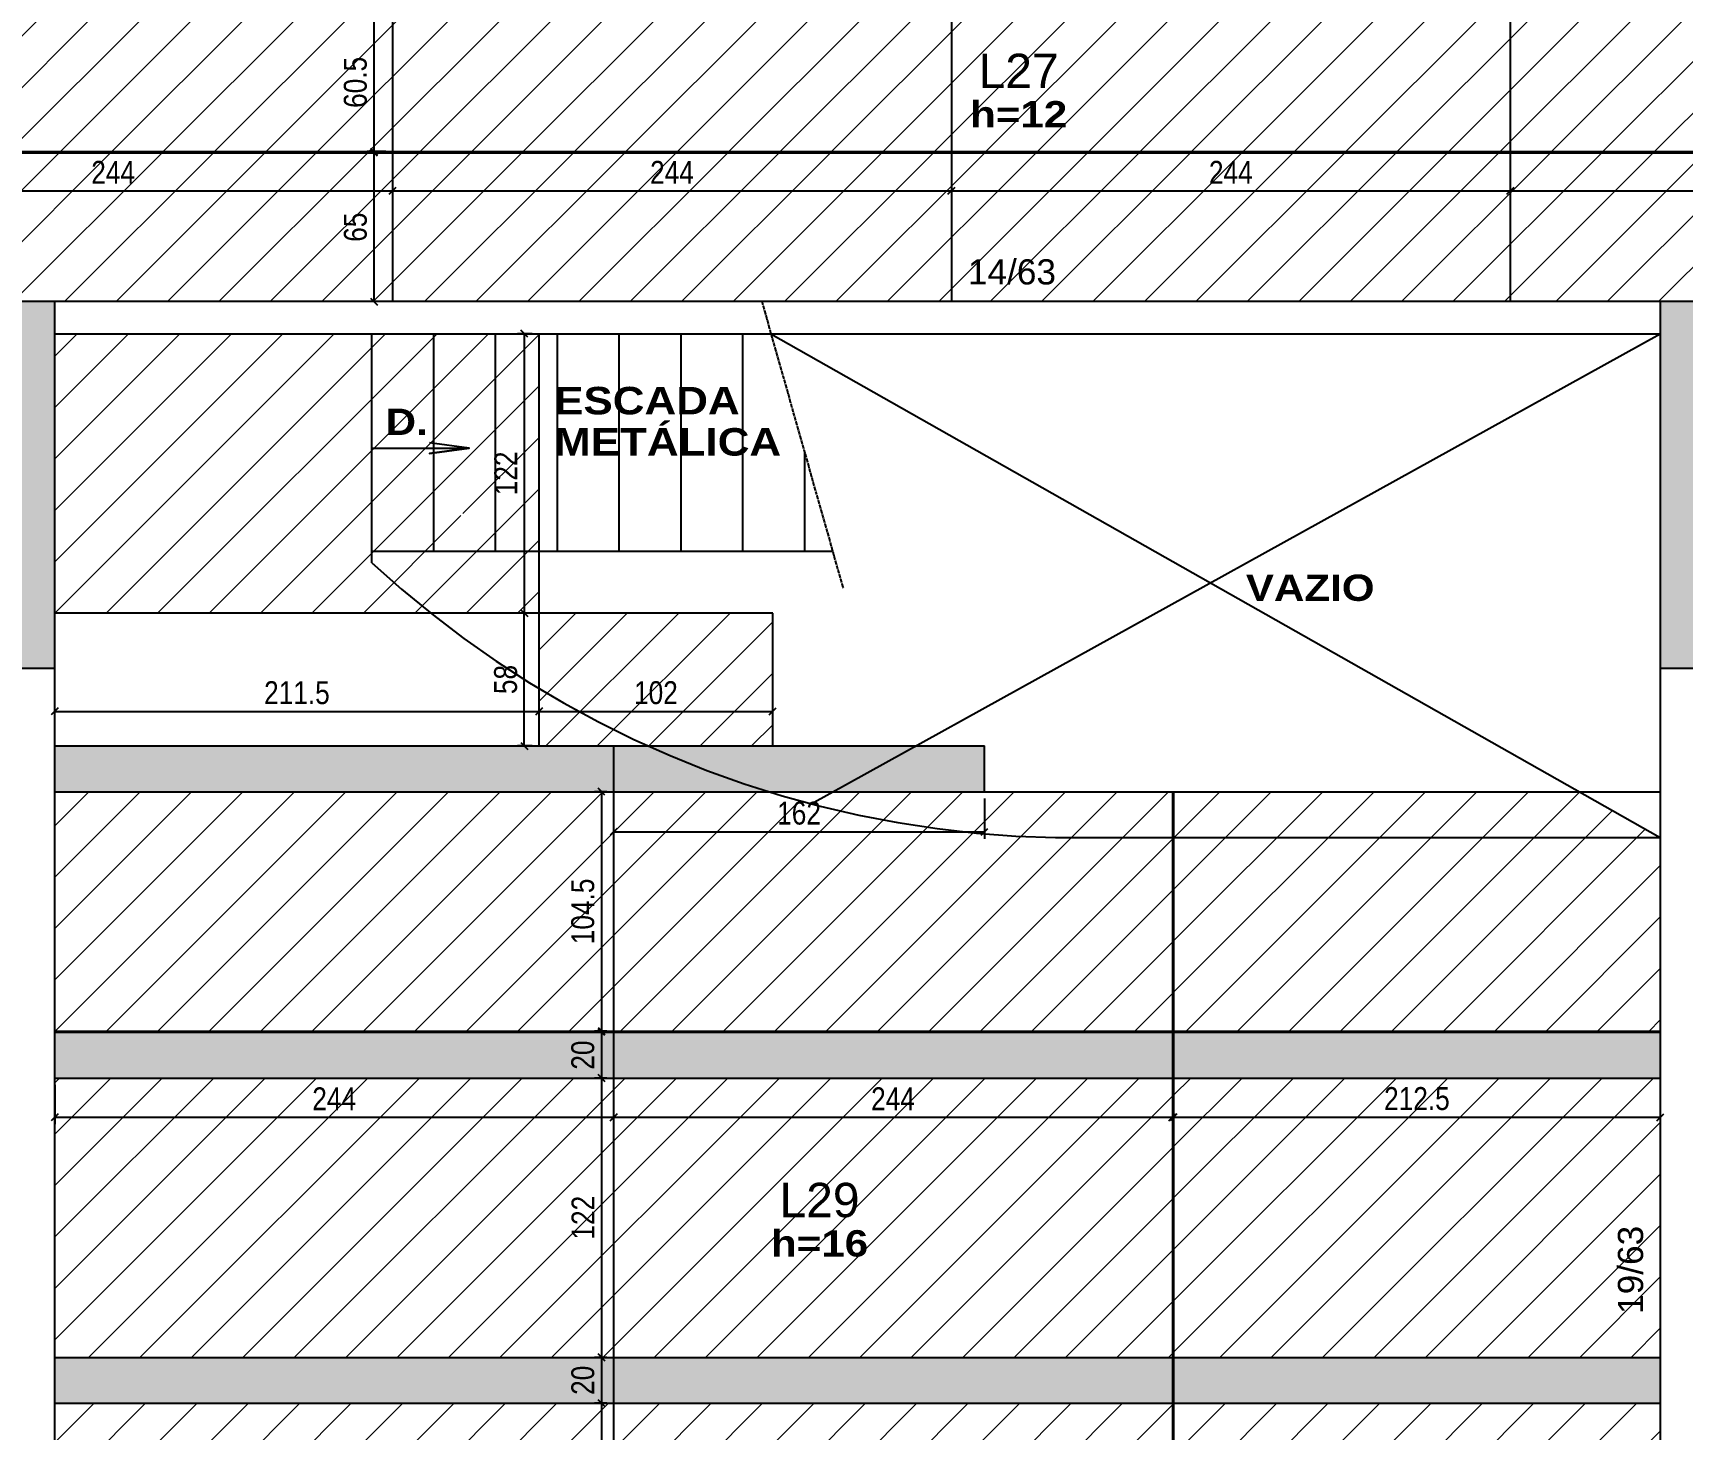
# Model space of a CAD drawing. Extents: x 4150 to 8661, y -614 to 3008.
# Drawn here: x 5105 to 5825, y 973 to 1583 of the extents above; entities that cross this region are included whole.
import ezdxf

# ---------------------------------------------------------------- set-up
doc = ezdxf.new("R2010")
doc.units = 0
doc.header["$PDMODE"] = 34
for name, pattern in [('ESTILO_TQS_0002', [0.4, 0.1, -0.3]), ('ESTILO_TQS_0006', [0.3, 0.2, -0.1]), ('ESTILO_TQS_0007', [2.1, 1.5, -0.2, 0.2, -0.2])]:
    doc.linetypes.add(name, pattern=pattern)
for name, color, linetype in [('COTA', 241, 'Continuous'), ('MTH-230', 1, 'Continuous'), ('MTH-COTAS7', 31, 'Continuous'), ('MTH-DIM-VIGA', 3, 'Continuous'), ('MTH-EIXO-217', 8, 'Continuous'), ('MTH-FACE-VIGA', 7, 'Continuous'), ('MTH-PILAR-SEGUE', 5, 'Continuous'), ('MTH-SOMBRA25', 253, 'Continuous'), ('MTH-TIT1-VIGA', 5, 'Continuous'), ('MTH-TXT-NEGRITO', 5, 'Continuous'), ('MTH-VIGA-INVERTIDA', 7, 'ESTILO_TQS_0002'), ('Painéis', 200, 'Continuous')]:
    doc.layers.add(name, color=color, linetype=linetype)
doc.layers.add('Hachura', color=251, linetype='Continuous', lineweight=9)
doc.styles.add('COTA TECNICA', font='techl___.ttf', dxfattribs={"height": 10})
doc.styles.add('TQS_ARIAL', font='arial.ttf')
doc.styles.add('TQS_ARIAL_BLACK', font='ariblk.ttf')
doc.dimstyles.new('PAINEL', dxfattribs={"dimtxt": 10, "dimasz": 3, "dimexe": 3, "dimexo": 3, "dimgap": 3, "dimtad": 1, "dimdec": 1, "dimzin": 12, "dimdsep": 46, "dimtxsty": 'COTA TECNICA', "dimblk1": 'OBLIQUE', "dimblk2": 'OBLIQUE', "dimsah": 1, "dimcen": 0.9, "dimclrd": 4, "dimclre": 4, "dimclrt": 240, "dimadec": 1, "dimazin": 3, "dimtfac": 1, "dimtdec": 1, "dimtmove": 0, "dimatfit": 3, "dimfxl": 1, "dimtolj": 1, "dimtzin": 12, "dimarcsym": 0})
pattern_1 = [(45, (-410.075, 0), (-11.22532, 11.22532), [])]

# ---------------------------------------------------------------- blocks, each defined once
blk = doc.blocks.new('_Oblique')
at = {"color": 0, "linetype": 'ByBlock', "lineweight": -2}
blk.add_line((-0.5, -0.5), (0.5, 0.5), dxfattribs=at)
blk = doc.blocks.new('*D1082')
at = {"layer": 'COTA', "color": 4, "lineweight": -2, "transparency": 16777216}
for p, q in [((5018.16, 1527.48), (5018.16, 1510.87)), ((5262.16, 1525.48), (5262.16, 1510.87)), ((5018.16, 1513.87), (5262.16, 1513.87))]:
    blk.add_line(p, q, dxfattribs=at)
at = {"layer": 'Defpoints', "color": 0, "transparency": 16777216}
for p in [(5018.16, 1530.48), (5262.16, 1528.48), (5262.16, 1513.87)]:
    blk.add_point(p, dxfattribs=at)
at = {"layer": 'COTA', "color": 4, "lineweight": -2, "transparency": 16777216, "xscale": 3, "yscale": 3, "zscale": 3, "rotation": 180}
blk.add_blockref('_Oblique', (5018.16, 1513.87), dxfattribs=at)
at = {"layer": 'COTA', "color": 4, "lineweight": -2, "transparency": 16777216, "xscale": 3, "yscale": 3, "zscale": 3}
blk.add_blockref('_Oblique', (5262.16, 1513.87), dxfattribs=at)
at = {"layer": 'COTA', "color": 240, "transparency": 16777216, "insert": (5140.16, 1521.94), "char_height": 10, "attachment_point": 5, "style": 'COTA TECNICA'}
blk.add_mtext('\\A1;244', dxfattribs=at)
blk = doc.blocks.new('*D1083')
at = {"layer": 'COTA', "color": 4, "lineweight": -2, "transparency": 16777216}
for p, q in [((5262.16, 1525.48), (5262.16, 1510.87)), ((5262.16, 1513.87), (5506.16, 1513.87))]:
    blk.add_line(p, q, dxfattribs=at)
at = {"layer": 'Defpoints', "color": 0, "transparency": 16777216}
for p in [(5262.16, 1528.48), (5506.16, 1513.87), (5506.16, 1513.87)]:
    blk.add_point(p, dxfattribs=at)
at = {"layer": 'COTA', "color": 4, "lineweight": -2, "transparency": 16777216, "xscale": 3, "yscale": 3, "zscale": 3, "rotation": 180}
blk.add_blockref('_Oblique', (5262.16, 1513.87), dxfattribs=at)
at = {"layer": 'COTA', "color": 4, "lineweight": -2, "transparency": 16777216, "xscale": 3, "yscale": 3, "zscale": 3}
blk.add_blockref('_Oblique', (5506.16, 1513.87), dxfattribs=at)
at = {"layer": 'COTA', "color": 240, "transparency": 16777216, "insert": (5384.16, 1521.94), "char_height": 10, "attachment_point": 5, "style": 'COTA TECNICA'}
blk.add_mtext('\\A1;244', dxfattribs=at)
blk = doc.blocks.new('*D1084')
at = {"layer": 'COTA', "color": 4, "lineweight": -2, "transparency": 16777216}
blk.add_line((5506.16, 1513.87), (5750.16, 1513.87), dxfattribs=at)
at = {"layer": 'Defpoints', "color": 0, "transparency": 16777216}
for p in [(5506.16, 1513.87), (5750.16, 1513.87), (5750.16, 1513.87)]:
    blk.add_point(p, dxfattribs=at)
at = {"layer": 'COTA', "color": 4, "lineweight": -2, "transparency": 16777216, "xscale": 3, "yscale": 3, "zscale": 3, "rotation": 180}
blk.add_blockref('_Oblique', (5506.16, 1513.87), dxfattribs=at)
at = {"layer": 'COTA', "color": 4, "lineweight": -2, "transparency": 16777216, "xscale": 3, "yscale": 3, "zscale": 3}
blk.add_blockref('_Oblique', (5750.16, 1513.87), dxfattribs=at)
at = {"layer": 'COTA', "color": 240, "transparency": 16777216, "insert": (5628.16, 1521.94), "char_height": 10, "attachment_point": 5, "style": 'COTA TECNICA'}
blk.add_mtext('\\A1;244', dxfattribs=at)
blk = doc.blocks.new('*D1085')
at = {"layer": 'COTA', "color": 4, "lineweight": -2, "transparency": 16777216}
for p, q in [((5750.16, 1513.87), (5994.16, 1513.87)), ((5994.16, 1515.98), (5994.16, 1510.87))]:
    blk.add_line(p, q, dxfattribs=at)
at = {"layer": 'Defpoints', "color": 0, "transparency": 16777216}
for p in [(5750.16, 1513.87), (5994.16, 1518.98), (5994.16, 1513.87)]:
    blk.add_point(p, dxfattribs=at)
at = {"layer": 'COTA', "color": 4, "lineweight": -2, "transparency": 16777216, "xscale": 3, "yscale": 3, "zscale": 3, "rotation": 180}
blk.add_blockref('_Oblique', (5750.16, 1513.87), dxfattribs=at)
at = {"layer": 'COTA', "color": 4, "lineweight": -2, "transparency": 16777216, "xscale": 3, "yscale": 3, "zscale": 3}
blk.add_blockref('_Oblique', (5994.16, 1513.87), dxfattribs=at)
at = {"layer": 'COTA', "color": 240, "transparency": 16777216, "insert": (5872.16, 1521.94), "char_height": 10, "attachment_point": 5, "style": 'COTA TECNICA'}
blk.add_mtext('\\A1;244', dxfattribs=at)
blk = doc.blocks.new('*D1086')
at = {"layer": 'COTA', "color": 4, "lineweight": -2, "transparency": 16777216}
for p, q in [((5259.16, 1530.48), (5251.07, 1530.48)), ((5254.07, 1465.48), (5254.07, 1530.48)), ((5259.16, 1465.48), (5251.07, 1465.48))]:
    blk.add_line(p, q, dxfattribs=at)
at = {"layer": 'Defpoints', "color": 0, "transparency": 16777216}
for p in [(5254.07, 1530.48), (5262.16, 1530.48), (5262.16, 1465.48)]:
    blk.add_point(p, dxfattribs=at)
at = {"layer": 'COTA', "color": 4, "lineweight": -2, "transparency": 16777216, "xscale": 3, "yscale": 3, "zscale": 3}
for p, rotation in [((5254.07, 1530.48), 90), ((5254.07, 1465.48), 270)]:
    blk.add_blockref('_Oblique', p, dxfattribs=dict(at, rotation=rotation))
at = {"layer": 'COTA', "color": 240, "transparency": 16777216, "insert": (5245.96, 1497.98), "char_height": 10, "attachment_point": 5, "rotation": 90, "style": 'COTA TECNICA'}
blk.add_mtext('\\A1;65', dxfattribs=at)
blk = doc.blocks.new('*D1087')
at = {"layer": 'COTA', "color": 4, "lineweight": -2, "transparency": 16777216}
for p, q in [((5259.16, 1591.48), (5251.07, 1591.48)), ((5254.07, 1530.98), (5254.07, 1591.48)), ((5259.16, 1530.98), (5251.07, 1530.98))]:
    blk.add_line(p, q, dxfattribs=at)
at = {"layer": 'Defpoints', "color": 0, "transparency": 16777216}
for p in [(5254.07, 1591.48), (5262.16, 1591.48), (5262.16, 1530.98)]:
    blk.add_point(p, dxfattribs=at)
at = {"layer": 'COTA', "color": 4, "lineweight": -2, "transparency": 16777216, "xscale": 3, "yscale": 3, "zscale": 3}
for p, rotation in [((5254.07, 1591.48), 90), ((5254.07, 1530.98), 270)]:
    blk.add_blockref('_Oblique', p, dxfattribs=dict(at, rotation=rotation))
at = {"layer": 'COTA', "color": 240, "transparency": 16777216, "insert": (5245.96, 1561.23), "char_height": 10, "attachment_point": 5, "rotation": 90, "style": 'COTA TECNICA'}
blk.add_mtext('\\A1;60.5', dxfattribs=at)
blk = doc.blocks.new('*D1204')
at = {"layer": 'COTA', "color": 4, "lineweight": -2, "transparency": 16777216}
for p, q in [((5114.66, 1123.48), (5114.66, 1106.33)), ((5358.66, 1123.48), (5358.66, 1106.33)), ((5114.66, 1109.33), (5358.66, 1109.33))]:
    blk.add_line(p, q, dxfattribs=at)
at = {"layer": 'Defpoints', "color": 0, "transparency": 16777216}
for p in [(5114.66, 1126.48), (5358.66, 1126.48), (5358.66, 1109.33)]:
    blk.add_point(p, dxfattribs=at)
at = {"layer": 'COTA', "color": 4, "lineweight": -2, "transparency": 16777216, "xscale": 3, "yscale": 3, "zscale": 3, "rotation": 180}
blk.add_blockref('_Oblique', (5114.66, 1109.33), dxfattribs=at)
at = {"layer": 'COTA', "color": 4, "lineweight": -2, "transparency": 16777216, "xscale": 3, "yscale": 3, "zscale": 3}
blk.add_blockref('_Oblique', (5358.66, 1109.33), dxfattribs=at)
at = {"layer": 'COTA', "color": 240, "transparency": 16777216, "insert": (5236.66, 1117.4), "char_height": 10, "attachment_point": 5, "style": 'COTA TECNICA'}
blk.add_mtext('\\A1;244', dxfattribs=at)
blk = doc.blocks.new('*D1205')
at = {"layer": 'COTA', "color": 4, "lineweight": -2, "transparency": 16777216}
for p, q in [((5358.66, 1123.48), (5358.66, 1106.33)), ((5602.66, 1123.48), (5602.66, 1106.33)), ((5358.66, 1109.33), (5602.66, 1109.33))]:
    blk.add_line(p, q, dxfattribs=at)
at = {"layer": 'Defpoints', "color": 0, "transparency": 16777216}
for p in [(5358.66, 1126.48), (5602.66, 1126.48), (5602.66, 1109.33)]:
    blk.add_point(p, dxfattribs=at)
at = {"layer": 'COTA', "color": 4, "lineweight": -2, "transparency": 16777216, "xscale": 3, "yscale": 3, "zscale": 3, "rotation": 180}
blk.add_blockref('_Oblique', (5358.66, 1109.33), dxfattribs=at)
at = {"layer": 'COTA', "color": 4, "lineweight": -2, "transparency": 16777216, "xscale": 3, "yscale": 3, "zscale": 3}
blk.add_blockref('_Oblique', (5602.66, 1109.33), dxfattribs=at)
at = {"layer": 'COTA', "color": 240, "transparency": 16777216, "insert": (5480.66, 1117.4), "char_height": 10, "attachment_point": 5, "style": 'COTA TECNICA'}
blk.add_mtext('\\A1;244', dxfattribs=at)
blk = doc.blocks.new('*D1206')
at = {"layer": 'COTA', "color": 4, "lineweight": -2, "transparency": 16777216}
for p, q in [((5603.16, 1123.48), (5603.16, 1106.33)), ((5815.66, 1123.48), (5815.66, 1106.33)), ((5603.16, 1109.33), (5815.66, 1109.33))]:
    blk.add_line(p, q, dxfattribs=at)
at = {"layer": 'Defpoints', "color": 0, "transparency": 16777216}
for p in [(5603.16, 1126.48), (5815.66, 1126.48), (5815.66, 1109.33)]:
    blk.add_point(p, dxfattribs=at)
at = {"layer": 'COTA', "color": 4, "lineweight": -2, "transparency": 16777216, "xscale": 3, "yscale": 3, "zscale": 3, "rotation": 180}
blk.add_blockref('_Oblique', (5603.16, 1109.33), dxfattribs=at)
at = {"layer": 'COTA', "color": 4, "lineweight": -2, "transparency": 16777216, "xscale": 3, "yscale": 3, "zscale": 3}
blk.add_blockref('_Oblique', (5815.66, 1109.33), dxfattribs=at)
at = {"layer": 'COTA', "color": 240, "transparency": 16777216, "insert": (5709.41, 1117.44), "char_height": 10, "attachment_point": 5, "style": 'COTA TECNICA'}
blk.add_mtext('\\A1;212.5', dxfattribs=at)
blk = doc.blocks.new('*D1207')
at = {"layer": 'COTA', "color": 4, "lineweight": -2, "transparency": 16777216}
for p, q in [((5355.66, 1251.48), (5350.37, 1251.48)), ((5353.37, 1251.48), (5353.37, 1146.98)), ((5355.66, 1146.98), (5350.37, 1146.98))]:
    blk.add_line(p, q, dxfattribs=at)
at = {"layer": 'Defpoints', "color": 0, "transparency": 16777216}
for p in [(5358.66, 1251.48), (5353.37, 1146.98), (5358.66, 1146.98)]:
    blk.add_point(p, dxfattribs=at)
at = {"layer": 'COTA', "color": 4, "lineweight": -2, "transparency": 16777216, "xscale": 3, "yscale": 3, "zscale": 3}
for p, rotation in [((5353.37, 1251.48), 90), ((5353.37, 1146.98), 270)]:
    blk.add_blockref('_Oblique', p, dxfattribs=dict(at, rotation=rotation))
at = {"layer": 'COTA', "color": 240, "transparency": 16777216, "insert": (5345.26, 1199.23), "char_height": 10, "attachment_point": 5, "rotation": 90, "style": 'COTA TECNICA'}
blk.add_mtext('\\A1;104.5', dxfattribs=at)
blk = doc.blocks.new('*D1208')
at = {"layer": 'COTA', "color": 4, "lineweight": -2, "transparency": 16777216}
for p, q in [((5355.66, 1146.48), (5350.37, 1146.48)), ((5353.37, 1146.48), (5353.37, 1126.48)), ((5355.66, 1126.48), (5350.37, 1126.48))]:
    blk.add_line(p, q, dxfattribs=at)
at = {"layer": 'Defpoints', "color": 0, "transparency": 16777216}
for p in [(5358.66, 1146.48), (5353.37, 1126.48), (5358.66, 1126.48)]:
    blk.add_point(p, dxfattribs=at)
at = {"layer": 'COTA', "color": 4, "lineweight": -2, "transparency": 16777216, "xscale": 3, "yscale": 3, "zscale": 3}
for p, rotation in [((5353.37, 1146.48), 90), ((5353.37, 1126.48), 270)]:
    blk.add_blockref('_Oblique', p, dxfattribs=dict(at, rotation=rotation))
at = {"layer": 'COTA', "color": 240, "transparency": 16777216, "insert": (5345.27, 1136.48), "char_height": 10, "attachment_point": 5, "rotation": 90, "style": 'COTA TECNICA'}
blk.add_mtext('\\A1;20', dxfattribs=at)
blk = doc.blocks.new('*D1209')
at = {"layer": 'COTA', "color": 4, "lineweight": -2, "transparency": 16777216}
for p, q in [((5355.66, 1126.48), (5350.37, 1126.48)), ((5353.37, 1126.48), (5353.37, 1004.48)), ((5355.66, 1004.48), (5350.37, 1004.48))]:
    blk.add_line(p, q, dxfattribs=at)
at = {"layer": 'Defpoints', "color": 0, "transparency": 16777216}
for p in [(5358.66, 1126.48), (5353.37, 1004.48), (5358.66, 1004.48)]:
    blk.add_point(p, dxfattribs=at)
at = {"layer": 'COTA', "color": 4, "lineweight": -2, "transparency": 16777216, "xscale": 3, "yscale": 3, "zscale": 3}
for p, rotation in [((5353.37, 1126.48), 90), ((5353.37, 1004.48), 270)]:
    blk.add_blockref('_Oblique', p, dxfattribs=dict(at, rotation=rotation))
at = {"layer": 'COTA', "color": 240, "transparency": 16777216, "insert": (5345.31, 1065.48), "char_height": 10, "attachment_point": 5, "rotation": 90, "style": 'COTA TECNICA'}
blk.add_mtext('\\A1;122', dxfattribs=at)
blk = doc.blocks.new('*D1210')
at = {"layer": 'COTA', "color": 4, "lineweight": -2, "transparency": 16777216}
for p, q in [((5355.66, 1004.48), (5350.37, 1004.48)), ((5353.37, 1004.48), (5353.37, 984.48)), ((5355.66, 984.48), (5350.37, 984.48))]:
    blk.add_line(p, q, dxfattribs=at)
at = {"layer": 'Defpoints', "color": 0, "transparency": 16777216}
for p in [(5358.66, 1004.48), (5353.37, 984.48), (5358.66, 984.48)]:
    blk.add_point(p, dxfattribs=at)
at = {"layer": 'COTA', "color": 4, "lineweight": -2, "transparency": 16777216, "xscale": 3, "yscale": 3, "zscale": 3}
for p, rotation in [((5353.37, 1004.48), 90), ((5353.37, 984.48), 270)]:
    blk.add_blockref('_Oblique', p, dxfattribs=dict(at, rotation=rotation))
at = {"layer": 'COTA', "color": 240, "transparency": 16777216, "insert": (5345.27, 994.48), "char_height": 10, "attachment_point": 5, "rotation": 90, "style": 'COTA TECNICA'}
blk.add_mtext('\\A1;20', dxfattribs=at)
blk = doc.blocks.new('*D1211')
at = {"layer": 'COTA', "color": 4, "lineweight": -2, "transparency": 16777216}
for p, q in [((5355.66, 984.48), (5350.37, 984.48)), ((5353.37, 984.48), (5353.37, 862.48)), ((5355.66, 862.48), (5350.37, 862.48))]:
    blk.add_line(p, q, dxfattribs=at)
at = {"layer": 'Defpoints', "color": 0, "transparency": 16777216}
for p in [(5358.66, 984.48), (5353.37, 862.48), (5358.66, 862.48)]:
    blk.add_point(p, dxfattribs=at)
at = {"layer": 'COTA', "color": 4, "lineweight": -2, "transparency": 16777216, "xscale": 3, "yscale": 3, "zscale": 3}
for p, rotation in [((5353.37, 984.48), 90), ((5353.37, 862.48), 270)]:
    blk.add_blockref('_Oblique', p, dxfattribs=dict(at, rotation=rotation))
at = {"layer": 'COTA', "color": 240, "transparency": 16777216, "insert": (5345.31, 923.48), "char_height": 10, "attachment_point": 5, "rotation": 90, "style": 'COTA TECNICA'}
blk.add_mtext('\\A1;122', dxfattribs=at)
blk = doc.blocks.new('*D1213')
at = {"layer": 'COTA', "color": 4, "lineweight": -2, "transparency": 16777216}
for p, q in [((5323.15, 1451.48), (5316.69, 1451.48)), ((5319.69, 1451.48), (5319.69, 1329.48)), ((5323.15, 1329.48), (5316.69, 1329.48))]:
    blk.add_line(p, q, dxfattribs=at)
at = {"layer": 'Defpoints', "color": 0, "transparency": 16777216}
for p in [(5326.15, 1451.48), (5319.69, 1329.48), (5326.15, 1329.48)]:
    blk.add_point(p, dxfattribs=at)
at = {"layer": 'COTA', "color": 4, "lineweight": -2, "transparency": 16777216, "xscale": 3, "yscale": 3, "zscale": 3}
for p, rotation in [((5319.69, 1451.48), 90), ((5319.69, 1329.48), 270)]:
    blk.add_blockref('_Oblique', p, dxfattribs=dict(at, rotation=rotation))
at = {"layer": 'COTA', "color": 240, "transparency": 16777216, "insert": (5311.63, 1390.48), "char_height": 10, "attachment_point": 5, "rotation": 90, "style": 'COTA TECNICA'}
blk.add_mtext('\\A1;122', dxfattribs=at)
blk = doc.blocks.new('*D1214')
at = {"layer": 'COTA', "color": 4, "lineweight": -2, "transparency": 16777216}
for p, q in [((5114.66, 1274.48), (5114.66, 1289.56)), ((5326.15, 1274.48), (5326.15, 1289.56)), ((5114.66, 1286.56), (5326.15, 1286.56))]:
    blk.add_line(p, q, dxfattribs=at)
at = {"layer": 'Defpoints', "color": 0, "transparency": 16777216}
for p in [(5326.15, 1286.56), (5114.66, 1271.48), (5326.15, 1271.48)]:
    blk.add_point(p, dxfattribs=at)
at = {"layer": 'COTA', "color": 4, "lineweight": -2, "transparency": 16777216, "xscale": 3, "yscale": 3, "zscale": 3, "rotation": 180}
blk.add_blockref('_Oblique', (5114.66, 1286.56), dxfattribs=at)
at = {"layer": 'COTA', "color": 4, "lineweight": -2, "transparency": 16777216, "xscale": 3, "yscale": 3, "zscale": 3}
blk.add_blockref('_Oblique', (5326.15, 1286.56), dxfattribs=at)
at = {"layer": 'COTA', "color": 240, "transparency": 16777216, "insert": (5220.4, 1294.67), "char_height": 10, "attachment_point": 5, "style": 'COTA TECNICA'}
blk.add_mtext('\\A1;211.5', dxfattribs=at)
blk = doc.blocks.new('*D1215')
at = {"layer": 'COTA', "color": 4, "lineweight": -2, "transparency": 16777216}
for p, q in [((5326.15, 1274.48), (5326.15, 1289.56)), ((5428.15, 1274.48), (5428.15, 1289.56)), ((5326.15, 1286.56), (5428.15, 1286.56))]:
    blk.add_line(p, q, dxfattribs=at)
at = {"layer": 'Defpoints', "color": 0, "transparency": 16777216}
for p in [(5428.15, 1286.56), (5326.15, 1271.48), (5428.15, 1271.48)]:
    blk.add_point(p, dxfattribs=at)
at = {"layer": 'COTA', "color": 4, "lineweight": -2, "transparency": 16777216, "xscale": 3, "yscale": 3, "zscale": 3, "rotation": 180}
blk.add_blockref('_Oblique', (5326.15, 1286.56), dxfattribs=at)
at = {"layer": 'COTA', "color": 4, "lineweight": -2, "transparency": 16777216, "xscale": 3, "yscale": 3, "zscale": 3}
blk.add_blockref('_Oblique', (5428.15, 1286.56), dxfattribs=at)
at = {"layer": 'COTA', "color": 240, "transparency": 16777216, "insert": (5377.15, 1294.67), "char_height": 10, "attachment_point": 5, "style": 'COTA TECNICA'}
blk.add_mtext('\\A1;102', dxfattribs=at)
blk = doc.blocks.new('*D1216')
at = {"layer": 'COTA', "color": 4, "lineweight": -2, "transparency": 16777216}
for p, q in [((5358.66, 1248.48), (5358.66, 1230.97)), ((5520.64, 1248.48), (5520.64, 1230.97)), ((5358.66, 1233.97), (5520.64, 1233.97))]:
    blk.add_line(p, q, dxfattribs=at)
at = {"layer": 'Defpoints', "color": 0, "transparency": 16777216}
for p in [(5358.66, 1251.48), (5520.64, 1251.48), (5520.64, 1233.97)]:
    blk.add_point(p, dxfattribs=at)
at = {"layer": 'COTA', "color": 4, "lineweight": -2, "transparency": 16777216, "xscale": 3, "yscale": 3, "zscale": 3, "rotation": 180}
blk.add_blockref('_Oblique', (5358.66, 1233.97), dxfattribs=at)
at = {"layer": 'COTA', "color": 4, "lineweight": -2, "transparency": 16777216, "xscale": 3, "yscale": 3, "zscale": 3}
blk.add_blockref('_Oblique', (5520.64, 1233.97), dxfattribs=at)
at = {"layer": 'COTA', "color": 240, "transparency": 16777216, "insert": (5439.65, 1242.07), "char_height": 10, "attachment_point": 5, "style": 'COTA TECNICA'}
blk.add_mtext('\\A1;162', dxfattribs=at)
blk = doc.blocks.new('*D1217')
at = {"layer": 'COTA', "color": 4, "lineweight": -2, "transparency": 16777216}
for p, q in [((5323.15, 1329.48), (5316.69, 1329.48)), ((5319.69, 1271.48), (5319.69, 1329.48)), ((5323.15, 1271.48), (5316.69, 1271.48))]:
    blk.add_line(p, q, dxfattribs=at)
at = {"layer": 'Defpoints', "color": 0, "transparency": 16777216}
for p in [(5319.69, 1329.48), (5326.15, 1329.48), (5326.15, 1271.48)]:
    blk.add_point(p, dxfattribs=at)
at = {"layer": 'COTA', "color": 4, "lineweight": -2, "transparency": 16777216, "xscale": 3, "yscale": 3, "zscale": 3}
for p, rotation in [((5319.69, 1329.48), 90), ((5319.69, 1271.48), 270)]:
    blk.add_blockref('_Oblique', p, dxfattribs=dict(at, rotation=rotation))
at = {"layer": 'COTA', "color": 240, "transparency": 16777216, "insert": (5311.56, 1300.48), "char_height": 10, "attachment_point": 5, "rotation": 90, "style": 'COTA TECNICA'}
blk.add_mtext('\\A1;58', dxfattribs=at)

msp = doc.modelspace()

# ---------------------------------------------------------------- hatches: boundary and pattern name
at = {"layer": 'Hachura', "linetype": 'ByBlock'}
h = msp.add_hatch(dxfattribs=at)
h.set_pattern_fill('ANSI31', color=256, scale=5)
h.set_pattern_definition(pattern_1)
h.paths.add_polyline_path([(5834.66, 1465.48), (5994.16, 1465.48), (5994.16, 1518.98), (5994.16, 1530.48), (5750.16, 1530.48), (5750.16, 1465.48), (5815.66, 1465.48)])
h.paths.add_polyline_path([(5994.16, 1530.98), (5994.16, 1537.98), (5994.16, 1591.48), (5834.66, 1591.48), (5815.66, 1591.48), (5750.16, 1591.48), (5750.16, 1530.98)])
h.paths.add_polyline_path([(5750.16, 1530.98), (5750.16, 1591.48), (5506.16, 1591.48), (5506.16, 1530.98)])
h.paths.add_polyline_path([(5750.16, 1465.48), (5750.16, 1530.48), (5506.16, 1530.48), (5506.16, 1465.48)])
h.paths.add_polyline_path([(5506.16, 1465.48), (5506.16, 1530.48), (5262.16, 1530.48), (5262.16, 1465.48)])
h.paths.add_polyline_path([(5506.16, 1530.98), (5506.16, 1591.48), (5262.16, 1591.48), (5262.16, 1530.98)])
h.paths.add_polyline_path([(5262.16, 1530.98), (5262.16, 1591.48), (5114.66, 1591.48), (5095.66, 1591.48), (5018.16, 1591.48), (5018.16, 1530.98)])
h.paths.add_polyline_path([(5262.16, 1465.48), (5262.16, 1530.48), (5018.16, 1530.48), (5018.16, 1465.48), (5095.66, 1465.48), (5114.66, 1465.48)])
h.paths.add_polyline_path([(5018.16, 1465.48), (5018.16, 1530.48), (4773.66, 1530.48), (4773.66, 1470.48), (4806.66, 1470.48), (4806.66, 1465.48)])
h.paths.add_polyline_path([(5018.16, 1530.98), (5018.16, 1591.48), (4773.66, 1591.48), (4773.66, 1530.98)])
h.paths.add_polyline_path([(4645.66, 1591.48), (4626.66, 1591.48), (4626.66, 1530.98), (4773.66, 1530.98), (4773.66, 1591.48)])
h.paths.add_polyline_path([(4626.66, 1530.48), (4626.66, 1470.48), (4773.66, 1470.48), (4773.66, 1530.48)])
h = msp.add_hatch(dxfattribs=at)
h.set_pattern_fill('ANSI31', color=256, scale=5)
h.set_pattern_definition([(45, (-105.337, -276), (-11.22532, 11.22532), [])])
h.paths.add_polyline_path([(5114.66, 1451.48), (5114.66, 1329.48), (5253.16, 1329.48), (5253.16, 1429.48), (5266.09, 1441), (5278.8, 1451.48)])
h.paths.add_polyline_path([(5253.16, 1372.56), (5280.16, 1372.56), (5280.16, 1424.48), (5253.16, 1424.48)])
h.paths.add_polyline_path([(5326.15, 1424.48), (5326.15, 1451.48), (5278.8, 1451.48), (5266.09, 1441), (5253.16, 1429.48), (5253.16, 1424.48)])
h.paths.add_polyline_path([(5280.16, 1424.48), (5280.16, 1374.59), (5295.62, 1372.56), (5280.16, 1370.52), (5280.16, 1329.48), (5307.16, 1329.48), (5307.16, 1424.48)])
h.paths.add_polyline_path([(5307.16, 1329.48), (5326.15, 1329.48), (5326.15, 1424.48), (5307.16, 1424.48)])
h.paths.add_polyline_path([(5280.16, 1372.56), (5253.16, 1372.56), (5253.16, 1329.48), (5280.16, 1329.48)])
h = msp.add_hatch(dxfattribs=at)
h.set_pattern_fill('ANSI31', color=256, scale=5)
h.set_pattern_definition(pattern_1)
h.paths.add_polyline_path([(5603.16, 984.48), (5603.16, 862.48), (5815.66, 862.48), (5815.66, 984.48)])
h.paths.add_polyline_path([(5358.66, 984.48), (5358.66, 862.48), (5602.66, 862.48), (5602.66, 984.48)])
h.paths.add_polyline_path([(5114.66, 984.48), (5114.66, 862.48), (5358.66, 862.48), (5358.66, 984.48)])
h.paths.add_polyline_path([(5358.66, 1004.48), (5358.66, 1126.48), (5114.66, 1126.48), (5114.66, 1004.48)])
h.paths.add_polyline_path([(5602.66, 1004.48), (5602.66, 1126.48), (5358.66, 1126.48), (5358.66, 1004.48)])
h.paths.add_polyline_path([(5603.16, 1004.48), (5815.66, 1004.48), (5815.66, 1126.48), (5603.16, 1126.48)])
h.paths.add_polyline_path([(5603.16, 1231.48), (5603.16, 1146.98), (5815.66, 1146.98), (5815.66, 1231.48)])
h.paths.add_polyline_path([(5815.66, 1231.48), (5780.36, 1251.48), (5603.16, 1251.48), (5603.16, 1231.48)])
h.paths.add_polyline_path([(5602.66, 1231.48), (5602.66, 1251.48), (5454.41, 1251.48), (5444.98, 1246.26), (5448.92, 1245.18), (5465.78, 1241.26), (5482.78, 1237.99), (5499.89, 1235.37), (5517.1, 1233.41), (5534.36, 1232.11), (5551.66, 1231.48)], flags=17)
h.paths.add_polyline_path([(5602.66, 1146.98), (5602.66, 1231.48), (5551.66, 1231.48), (5534.36, 1232.11), (5517.1, 1233.41), (5499.89, 1235.37), (5482.78, 1237.99), (5465.78, 1241.26), (5448.92, 1245.18), (5432.22, 1249.75), (5426.74, 1251.48), (5358.66, 1251.48), (5358.66, 1146.98)])
h.paths.add_polyline_path([(5114.66, 1251.48), (5114.66, 1146.98), (5358.66, 1146.98), (5358.66, 1251.48)])
h.paths.add_polyline_path([(5326.15, 1329.48), (5326.15, 1296.58), (5336.8, 1290.25), (5352.02, 1281.99), (5367.54, 1274.32), (5373.89, 1271.48), (5428.15, 1271.48), (5428.15, 1329.48)])
h.paths.add_polyline_path([(5336.8, 1290.25), (5326.15, 1296.58), (5326.15, 1271.48), (5373.89, 1271.48), (5367.54, 1274.32), (5352.02, 1281.99)], flags=17)
at = {"layer": 'Hachura'}
h = msp.add_hatch(color=256, dxfattribs=at)
h.dxf.hatch_style = 1
h.paths.add_polyline_path([(5358.66, 984.48), (5114.66, 984.48), (5114.66, 1004.48), (5358.66, 1004.48)])
h.paths.add_polyline_path([(5602.66, 984.48), (5358.66, 984.48), (5358.66, 1004.48), (5602.66, 1004.48)])
h.paths.add_polyline_path([(5815.66, 984.48), (5602.66, 984.48), (5602.66, 1004.48), (5815.66, 1004.48)])
h.paths.add_polyline_path([(5815.66, 1126.48), (5602.66, 1126.48), (5602.66, 1146.48), (5815.66, 1146.48)])
h.paths.add_polyline_path([(5602.66, 1126.48), (5358.66, 1126.48), (5358.66, 1146.48), (5602.66, 1146.48)])
h.paths.add_polyline_path([(5358.66, 1126.48), (5114.66, 1126.48), (5114.66, 1146.48), (5358.66, 1146.48)])
h.paths.add_polyline_path([(5358.66, 1251.48), (5114.66, 1251.48), (5114.66, 1271.48), (5358.66, 1271.48)])
h.paths.add_polyline_path([(5415.71, 1254.96), (5426.74, 1251.48), (5358.66, 1251.48), (5358.66, 1271.48), (5373.89, 1271.48), (5383.34, 1267.25), (5399.41, 1260.79)])
h.paths.add_polyline_path([(5466.74, 1258.35), (5454.37, 1251.48), (5426.74, 1251.48), (5415.71, 1254.96), (5399.41, 1260.79), (5383.34, 1267.25), (5373.89, 1271.48), (5466.74, 1271.48)])
h.paths.add_polyline_path([(5466.74, 1251.48), (5454.37, 1251.48), (5466.74, 1258.35)], flags=17)
h = msp.add_hatch(color=256, dxfattribs=at)
h.dxf.hatch_style = 1
h.paths.add_polyline_path([(5490.35, 1271.48), (5373.89, 1271.48), (5383.34, 1267.25), (5399.41, 1260.79), (5415.71, 1254.96), (5426.74, 1251.48), (5454.37, 1251.48)])
h.paths.add_polyline_path([(5520.64, 1271.48), (5490.35, 1271.48), (5454.37, 1251.48), (5520.64, 1251.48)])

# ---------------------------------------------------------------- linework, layer by layer
at = {"layer": 'MTH-230', "linetype": 'Continuous'}
for p, q in [((5427.36, 1451.48), (5815.66, 1231.48)), ((5444.91, 1246.22), (5815.66, 1451.48))]:
    msp.add_line(p, q, dxfattribs=at)
at = {"layer": 'MTH-COTAS7', "linetype": 'Continuous'}
msp.add_lwpolyline([(5253.16, 1401.48), (5295.62, 1401.48), (5278.27, 1399.2), (5295.62, 1401.48), (5278.27, 1403.76)], dxfattribs=at)
at = {"layer": 'MTH-EIXO-217', "linetype": 'ESTILO_TQS_0007'}
msp.add_line((5423.39, 1465.48), (5458.89, 1340.26), dxfattribs=at)
at = {"layer": 'MTH-FACE-VIGA', "linetype": 'Continuous'}
for p, q in [((5815.66, 1465.48), (5114.66, 1465.48)), ((5114.66, 1451.48), (5815.66, 1451.48)), ((5253.16, 1351.48), (5253.16, 1451.48)), ((5253.16, 1356.48), (5454.29, 1356.48)), ((5114.66, 862.48), (5114.66, 1305.48)), ((5815.66, 1305.48), (5815.66, 862.48)), ((5551.66, 1231.48), (5815.66, 1231.48))]:
    msp.add_line(p, q, dxfattribs=at)
msp.add_lwpolyline([(5253.16, 1351.48), (5266.09, 1339.96), (5279.45, 1328.95), (5293.22, 1318.46), (5307.38, 1308.5), (5321.92, 1299.09), (5336.8, 1290.25), (5352.02, 1281.99), (5367.54, 1274.32), (5383.34, 1267.25), (5399.41, 1260.79), (5415.71, 1254.96), (5432.22, 1249.75), (5448.92, 1245.18), (5465.78, 1241.26), (5482.78, 1237.99), (5499.89, 1235.37), (5517.1, 1233.41), (5534.36, 1232.11), (5551.66, 1231.48)], dxfattribs=at)
at = {"layer": 'MTH-PILAR-SEGUE', "linetype": 'Continuous'}
for points in [[(5095.66, 1305.48), (5114.66, 1305.48), (5114.66, 1465.48), (5095.66, 1465.48), (5095.66, 1305.48)], [(5815.66, 1305.48), (5834.66, 1305.48), (5834.66, 1465.48), (5815.66, 1465.48), (5815.66, 1305.48)]]:
    msp.add_lwpolyline(points, dxfattribs=at)
at = {"layer": 'MTH-SOMBRA25', "linetype": 'Continuous'}
for points in [[(5095.66, 1305.48), (5114.66, 1305.48), (5114.66, 1465.48)], [(5095.66, 1305.48), (5114.66, 1465.48), (5095.66, 1465.48)], [(5815.66, 1305.48), (5834.66, 1305.48), (5834.66, 1465.48)], [(5815.66, 1305.48), (5834.66, 1465.48), (5815.66, 1465.48)], [(5815.66, 1305.48), (5815.66, 1465.48), (5815.66, 1305.48)]]:
    msp.add_solid(points, dxfattribs=at)
at = {"layer": 'MTH-VIGA-INVERTIDA', "linetype": 'ESTILO_TQS_0006'}
for p, q in [((5280.16, 1356.48), (5280.16, 1451.48)), ((5307.16, 1356.48), (5307.16, 1451.48)), ((5334.16, 1356.48), (5334.16, 1451.48)), ((5361.16, 1356.48), (5361.16, 1451.48)), ((5388.16, 1356.48), (5388.16, 1451.48)), ((5415.16, 1356.48), (5415.16, 1451.48)), ((5442.16, 1356.48), (5442.16, 1399.28))]:
    msp.add_line(p, q, dxfattribs=at)
at = {"layer": 'Painéis'}
for p, q in [((5262.16, 1591.48), (5262.16, 1465.48)), ((5506.16, 1591.48), (5506.16, 1465.48)), ((5750.16, 1591.48), (5750.16, 1465.48)), ((4626.66, 1530.98), (5994.16, 1530.98)), ((4626.66, 1530.48), (5994.16, 1530.48)), ((5326.15, 1271.48), (5326.15, 1451.48)), ((5428.15, 1329.48), (5114.66, 1329.48)), ((5428.15, 1271.48), (5428.15, 1329.48)), ((5114.66, 1271.48), (5520.64, 1271.48)), ((5358.66, 1271.48), (5358.66, 862.48)), ((5520.64, 1251.48), (5520.64, 1271.48)), ((5114.66, 1251.48), (5815.66, 1251.48)), ((5602.66, 1251.48), (5602.66, 862.48)), ((5603.16, 1251.48), (5603.16, 862.48)), ((5114.66, 1146.98), (5815.66, 1146.98)), ((5114.66, 1146.48), (5815.66, 1146.48)), ((5114.66, 1126.48), (5815.66, 1126.48)), ((5114.66, 1004.48), (5815.66, 1004.48)), ((5114.66, 984.48), (5815.66, 984.48))]:
    msp.add_line(p, q, dxfattribs=at)

# ---------------------------------------------------------------- texts
at = {"layer": 'MTH-DIM-VIGA', "linetype": 'Continuous', "style": 'TQS_ARIAL'}
msp.add_text('14/63', height=11, dxfattribs=at).set_placement((5513.37, 1472.98))
msp.add_text('19/63', height=11, rotation=90, dxfattribs=at).set_placement((5808.16, 1023.48))
at = {"layer": 'MTH-TIT1-VIGA', "linetype": 'Continuous', "style": 'TQS_ARIAL'}
for s, p in [('L27', (5518.03, 1558.74)), ('L29', (5431.1, 1065.71))]:
    msp.add_text(s, height=15, dxfattribs=at).set_placement(p)
at = {"layer": 'MTH-TXT-NEGRITO', "color": 3, "linetype": 'Continuous', "style": 'TQS_ARIAL_BLACK'}
for s, height, p in [('h=12', 11.5, (5514.32, 1541.56)), ('ESCADA', 12, (5332.71, 1416.26)), ('D.', 11.5, (5259.15, 1407.26)), ('METÁLICA', 12, (5332.71, 1398.26)), ('VAZIO', 11.5, (5634.73, 1334.81)), ('h=16', 11.5, (5427.39, 1048.53))]:
    msp.add_text(s, height=height, dxfattribs=at).set_placement(p)

# ---------------------------------------------------------------- dimensions: what is measured, and where the dimension line sits
at = {"layer": 'COTA'}
for base, p1, p2, angle, picture, middle in [((5254.07, 1591.48), (5262.16, 1530.98), (5262.16, 1591.48), 90, '*D1087', (5245.96, 1561.23)), ((5254.07, 1530.48), (5262.16, 1465.48), (5262.16, 1530.48), 90, '*D1086', (5245.96, 1497.98)), ((5319.69, 1329.48), (5326.15, 1451.48), (5326.15, 1329.48), 270, '*D1213', (5311.63, 1390.48)), ((5319.69, 1329.48), (5326.15, 1271.48), (5326.15, 1329.48), 90, '*D1217', (5311.56, 1300.48))]:
    dim = msp.add_linear_dim(base=base, p1=p1, p2=p2, angle=angle, dimstyle='PAINEL', dxfattribs=at)
    dim.commit()
    dim.dimension.update_dxf_attribs({"geometry": picture, "text_midpoint": middle})
for base, p1, p2, picture, middle in [((5262.16, 1513.87), (5018.16, 1530.48), (5262.16, 1528.48), '*D1082', (5140.16, 1521.94)), ((5326.15, 1286.56), (5114.66, 1271.48), (5326.15, 1271.48), '*D1214', (5220.4, 1294.67)), ((5428.15, 1286.56), (5326.15, 1271.48), (5428.15, 1271.48), '*D1215', (5377.15, 1294.67)), ((5520.64, 1233.97), (5358.66, 1251.48), (5520.64, 1251.48), '*D1216', (5439.65, 1242.07)), ((5358.66, 1109.33), (5114.66, 1126.48), (5358.66, 1126.48), '*D1204', (5236.66, 1117.4)), ((5815.66, 1109.33), (5603.16, 1126.48), (5815.66, 1126.48), '*D1206', (5709.41, 1117.44))]:
    dim = msp.add_linear_dim(base=base, p1=p1, p2=p2, dimstyle='PAINEL', dxfattribs=at)
    dim.commit()
    dim.dimension.update_dxf_attribs({"geometry": picture, "text_midpoint": middle})
for base, p1, p2, picture, middle in [((5506.16, 1513.87), (5262.16, 1528.48), (5506.16, 1513.87), '*D1083', (5384.16, 1521.94)), ((5750.16, 1513.87), (5506.16, 1513.87), (5750.16, 1513.87), '*D1084', (5628.16, 1521.94)), ((5994.16, 1513.87), (5750.16, 1513.87), (5994.16, 1518.98), '*D1085', (5872.16, 1521.94)), ((5602.66, 1109.33), (5358.66, 1126.48), (5602.66, 1126.48), '*D1205', (5480.66, 1117.4))]:
    dim = msp.add_linear_dim(base=base, p1=p1, p2=p2, dimstyle='PAINEL', override={"dimtmove": 1}, dxfattribs=at)
    dim.commit()
    dim.dimension.update_dxf_attribs({"geometry": picture, "text_midpoint": middle})
for base, p1, p2, picture, middle in [((5353.37, 1146.98), (5358.66, 1251.48), (5358.66, 1146.98), '*D1207', (5345.26, 1199.23)), ((5353.37, 1004.48), (5358.66, 1126.48), (5358.66, 1004.48), '*D1209', (5345.31, 1065.48)), ((5353.37, 862.48), (5358.66, 984.48), (5358.66, 862.48), '*D1211', (5345.31, 923.48))]:
    dim = msp.add_linear_dim(base=base, p1=p1, p2=p2, angle=270, dimstyle='PAINEL', override={"dimtmove": 1}, dxfattribs=at)
    dim.commit()
    dim.dimension.update_dxf_attribs({"geometry": picture, "text_midpoint": middle})
dim = msp.add_linear_dim(base=(5353.37, 1126.48), p1=(5358.66, 1146.48), p2=(5358.66, 1126.48), angle=270, dimstyle='PAINEL', dxfattribs=at)
dim.commit()
dim.dimension.update_dxf_attribs({"geometry": '*D1208', "text_midpoint": (5353.37, 1136.48), "dimtype": 160})
dim = msp.add_linear_dim(base=(5353.37, 984.48), p1=(5358.66, 1004.48), p2=(5358.66, 984.48), angle=270, dimstyle='PAINEL', override={"dimtmove": 1}, dxfattribs=at)
dim.commit()
dim.dimension.update_dxf_attribs({"geometry": '*D1210', "text_midpoint": (5353.37, 994.48), "dimtype": 160})

doc.saveas('drawing.dxf')
